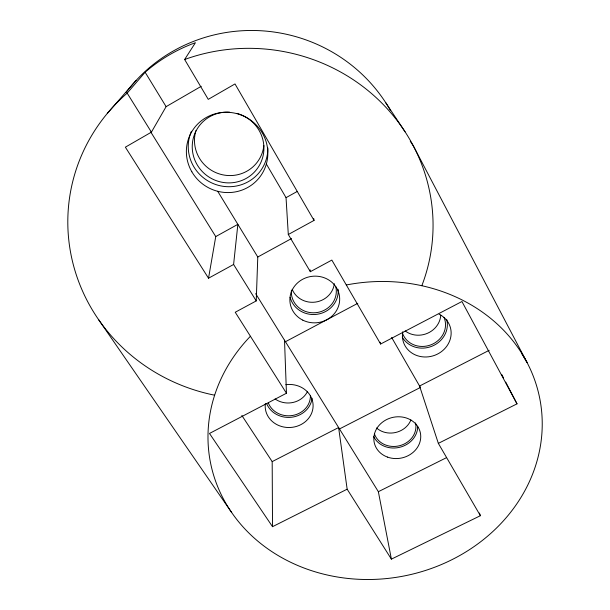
<?xml version="1.0" encoding="UTF-8"?>
<svg xmlns="http://www.w3.org/2000/svg" width="610" height="610" viewBox="0 0 610 610"><rect width="100%" height="100%" fill="white"/><g stroke="black" fill="none" stroke-linecap="round" stroke-linejoin="round"><path stroke-width="0.91" d="M272.525 526.682L272.182 461.61L338.611 427.541L347.151 489.189L272.525 526.682L209.489 433.451L286.456 393.229L235.239 312.251L256.238 300.913L257.778 257.008L217.717 191.296M233.6 264.473L237.862 224.335L215.749 236.588L208.529 278.213L233.6 264.473L256.238 300.913M208.529 278.213L125.37 147.17L151.41 132.149L166.111 106.651L201.231 86.3M347.151 489.189L391.391 559.134L480.383 515.709L438.346 443.371L517.013 403.843L461.93 301.515L380.617 344.017L331.848 260.081L310.337 271.702L288.301 234.507L314.028 220.416L235.002 83.936L208.254 99.361L184.639 59.498L195.421 42.7A160.727 156.038 10.2 0 0 145.127 72.239L127.177 93.139A182.725 175.2 6.6 0 0 74.511 269.063A182.725 175.2 6.6 0 0 214.644 395.196M107.284 113.452L136.053 80.489M288.301 234.507L286.037 197.655L297.344 191.395M257.778 257.008L291.504 238.563M285.442 341.722L357.788 303.315M489.182 350.315L419.566 386.023L438.346 443.371M339.48 428.944L420.397 387.464L391.635 337.444M391.391 559.134L378.36 491.698L446.505 457.66M98.462 319.449L231.701 512.56M385.611 102.503L405.055 131.783M410.278 141.276L413.359 145.95L527.048 362.515L521.763 353.587M241.85 415.471L272.182 461.61M127.177 93.139L151.41 132.149M150.746 131.974L215.749 236.588M255.659 293.646L378.36 491.698M145.127 72.239L166.111 106.651M266.356 164.006L286.037 197.655M501.794 374.57L503.532 377.918M505.705 382.096L517.013 403.843M479.414 513.025L480.383 515.709M380.129 342.202L380.617 344.017M313.746 218.555L314.028 220.416M310.116 269.849L310.337 271.702M284.512 340.212L286.456 393.229M346.312 284.984A167.727 148.329 -10.5 0 1 540.879 442.898A167.727 148.329 -10.5 0 1 305.74 568.657A167.727 148.329 -10.5 0 1 250.42 336.262M184.639 59.498A182.725 175.2 6.6 0 1 378.528 99.865A182.725 175.2 6.6 0 1 421.83 285.724M125.995 92.583A157.189 152.889 11.1 0 1 390.553 110.631M312.084 398.231A23.47 21.175 -3.2 0 1 291.504 417.24A23.47 21.175 -3.2 0 1 266.639 403.546M446.657 319.32A24.08 21.998 -19 0 1 431.911 346.236A24.08 21.998 -19 0 1 402.28 337.17M338.1 289.262A24.4 22.898 -7 0 1 317.757 314.18A24.4 22.898 -7 0 1 290.124 297.337M417.713 426.565A23.096 20.443 -12.2 0 1 399.169 447.412A23.096 20.443 -12.2 0 1 373.518 436.341M267.881 148.024A40.054 39.086 29.7 0 1 220.225 185.783A40.054 39.086 29.7 0 1 191.403 131.272M285.838 384.696A23.965 21.533 -3.2 0 1 313.075 404.621A23.965 21.533 -3.2 0 1 288.286 427.518A23.965 21.533 -3.2 0 1 265.38 403.584M439.093 314.219A24.591 22.387 -18.8 0 1 449.12 342.195A24.591 22.387 -18.8 0 1 419.771 356.377A24.591 22.387 -18.8 0 1 402.76 331.771M444.034 317.444A22.227 20.305 -19 0 1 430.675 344.932A22.227 20.305 -19 0 1 402.409 332.938M440.755 315.08A21.624 19.84 -19.3 0 1 427.717 333.182A21.624 19.84 -19.3 0 1 405.223 330.948M415.555 422.928A21.319 18.872 -12.2 0 1 399.924 445.636A21.319 18.872 -12.2 0 1 374.479 434.046M410.904 419.947A20.763 18.475 -12.3 0 1 376.545 427.976M310.406 395.44A21.67 19.543 -3.2 0 1 292.754 415.44A21.67 19.543 -3.2 0 1 268.339 403.004M307.554 391.376A21.091 19.116 -3.1 0 1 275.102 398.955M335.782 286.715A22.524 21.136 -7 0 1 315.576 312.716A22.524 21.136 -7 0 1 291.366 290.619M334.341 283.696A21.907 20.633 -7 0 1 315.324 302.102A21.907 20.633 -7 0 1 292.144 289.262M237.046 113.429A36.051 35.174 29.7 0 1 255.323 171.059A36.051 35.174 29.7 0 1 195.2 160.91A36.051 35.174 29.7 0 1 229.657 112.187M263.871 145.485A35.022 34.213 32.1 0 1 222.444 174.757A35.022 34.213 32.1 0 1 195.924 130.616M302.773 320.136A24.926 23.325 -7 0 0 339.678 298.648A24.926 23.325 -7 0 0 301.889 279.715A24.926 23.325 -7 0 0 302.773 320.136M387.48 457.088A23.569 20.77 -12.1 0 0 420.648 434.678A23.569 20.77 -12.1 0 0 383.743 421.258A23.569 20.77 -12.1 0 0 387.48 457.088M191.83 171.761A40.961 39.924 28 0 0 262.384 173.24A40.961 39.924 28 0 0 227.111 112.278A40.961 39.924 28 0 0 191.83 171.761"/></g></svg>
